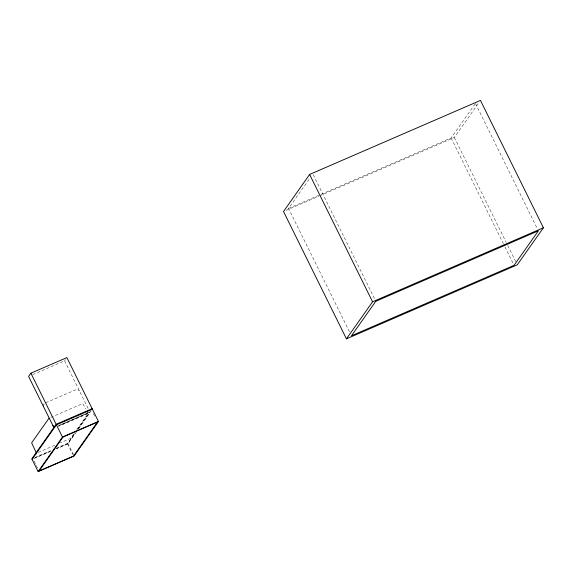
<?xml version="1.0" encoding="UTF-8"?>
<svg xmlns="http://www.w3.org/2000/svg" width="572" height="572" viewBox="0 0 572 572"><rect width="100%" height="100%" fill="white"/><g stroke="black" fill="none" stroke-linecap="round" stroke-linejoin="round"><path stroke-width="0.43" stroke-dasharray="2.86 2.15" d="M43.665 404.468L44.187 403.803M32.69 374.667L64.593 360.839L65.508 359.538M43.579 404.59L43.901 404.132M73.795 433.883L70.528 438.402L60.41 442.828M76.848 429.551L88.031 413.577L58.373 426.39M56.363 448.169L67.811 443.207L74.911 433.14M77.949 428.828L90.119 411.568M56.256 448.698L67.482 443.836L75.139 432.968M77.692 429.35L90.977 410.517M76.19 432.239L68.075 443.743L56.621 448.705M78.721 428.642L90.383 412.105M349.478 331.789L288.51 208.444L309.81 178.242M321.199 194.28L451.115 137.981L474.939 104.19M319.469 195.91L454.34 137.466L478.921 102.595M88.024 412.627L86.115 414.049L58.544 425.997M88.059 412.498L87.352 413.077M86.944 413.327L58.937 425.482M288.51 208.444L320.377 194.637M285.957 210.432L318.647 196.26M45.739 402.759L75.39 389.94L78.071 389.832L79.458 390.919M50.779 417.396L82.704 403.567L85.7 408.794M58.766 425.418L89.854 411.947M38.331 452.395L54.683 445.309M35.092 457.386L50.636 450.65M34.613 458.079L50.643 451.129M33.719 458.63L50.901 451.186M475.446 103.468L537.201 228.414M454.34 137.466L506.191 242.385M507.779 245.595L515.694 261.611M451.115 137.981L503.367 243.708M504.947 246.911L513.263 263.728M313.242 174.732L374.996 299.678M93.379 413.62L95.267 417.446M64.593 360.839L88.395 408.994M67.811 443.207L73.752 455.219M67.482 443.836L72.773 454.554M34.148 461.068L37.552 467.96"/><path stroke-width="0.86" d="M92.149 408.694L56.156 424.288L31.817 458.808L38.138 471.585L74.131 455.984L98.463 421.471L66.888 357.586L30.895 373.18L28.6 376.433L53.861 427.549M49.006 418.196L31.639 442.85L36.436 453.146M32.082 459.337L56.421 424.824L92.414 409.23M38.138 471.585L62.47 437.072L98.463 421.471M309.624 174.446L283.505 211.497L346.446 338.846L517.281 264.815L543.4 227.77L480.459 100.415L309.624 174.446L372.565 301.801L346.446 338.846M372.565 301.801L543.4 227.77M53.482 426.14L52.788 425.382M30.895 373.18L62.47 437.072M43.465 406.513L43.293 405.877M63.07 436.972L39.06 471.021L73.531 456.084L97.533 422.036L63.07 436.972M375.79 301.28L351.451 335.793L514.056 265.337L538.388 230.816L375.79 301.28"/></g></svg>
